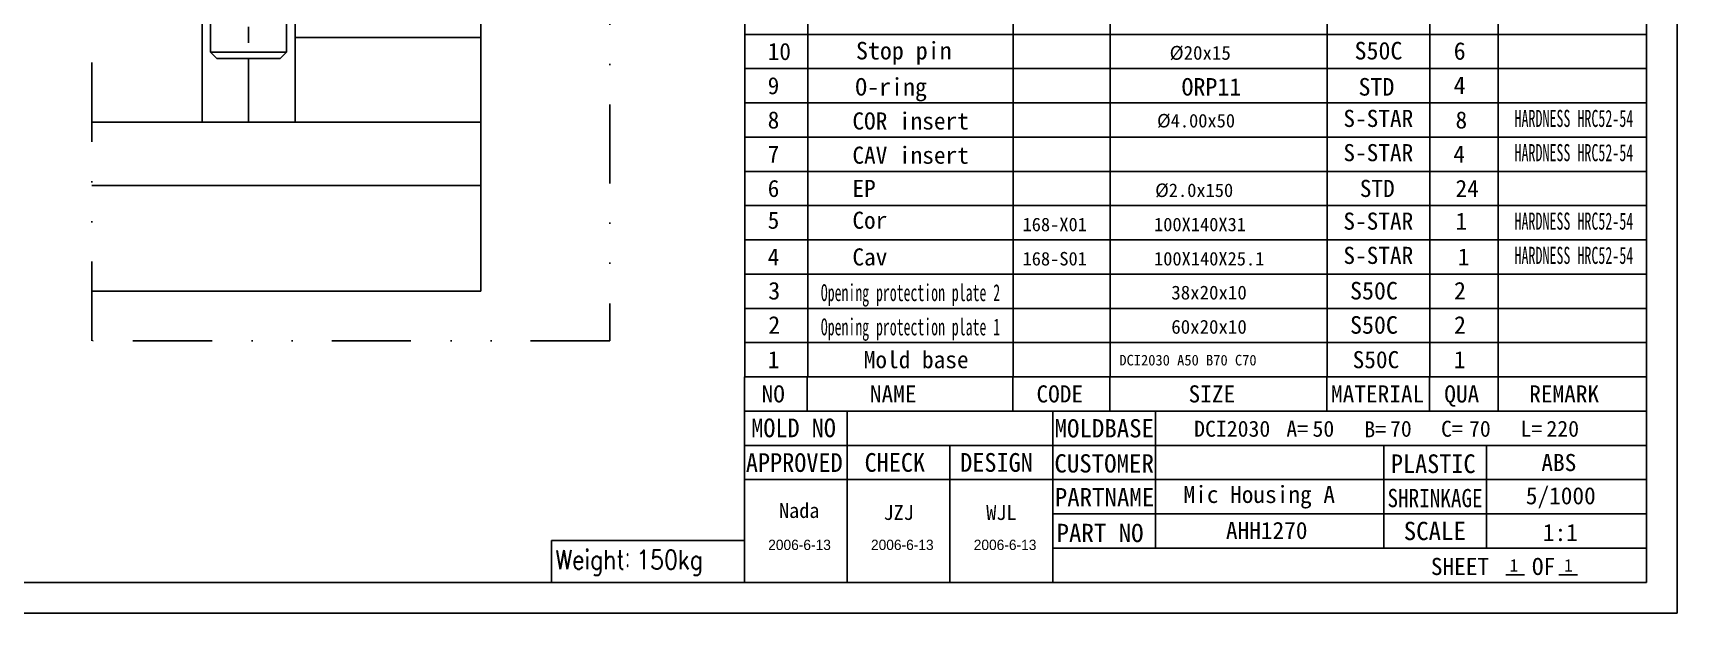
# Model space of a CAD drawing. Header units: millimetres. Extents: x -3459 to 4133, y -535 to 399.
# Drawn here: x 2610.2 to 2999.4, y -534.8 to -397.5 of the extents above; entities that cross this region are included whole.
import ezdxf
from ezdxf.enums import TextEntityAlignment as Align

# ---------------------------------------------------------------- set-up
doc = ezdxf.new("R2010")
doc.units = ezdxf.units.MM
doc.header["$LTSCALE"] = 15
doc.linetypes.add('CENTER', pattern=[2, 1.25, -0.25, 0.25, -0.25])
doc.linetypes.add('DIVIDE2', pattern=[0.625, 0.25, -0.125, 0, -0.125, 0, -0.125])
doc.layers.add('cl', color=1, linetype='CENTER')
doc.layers.add('main', color=4, linetype='Continuous')
doc.styles.add('zh-dim', font='romans.shx', dxfattribs={"width": 0.85, "bigfont": 'gbcbig.shx'})
doc.styles.add('仿宋', font='')
doc.styles.add('宋体', font='')
doc.styles.add('楷体', font='')
doc.styles.get('仿宋').set_extended_font_data('FangSong_GB2312')
doc.styles.get('宋体').set_extended_font_data('SimSun')
doc.styles.get('楷体').set_extended_font_data('LiSu')

# ---------------------------------------------------------------- blocks, each defined once
blk = doc.blocks.new('a1')
for p, q in [((5, 565), (5, -5)), ((0, 560), (0, 0)), ((0, 0), (-785, 0)), ((5, -5), (-799.59, -5))]:
    blk.add_line(p, q)

msp = doc.modelspace()

# ---------------------------------------------------------------- linework, layer by layer
for p, q in [((2778.6157, -478.9276), (2778.6157, -487.0365)), ((2793.4821, -478.9276), (2793.4821, -487.0365)), ((2842.1356, -478.9276), (2842.1356, -487.0365)), ((2865.1109, -478.9276), (2865.1109, -487.0365)), ((2916.4675, -478.9276), (2916.4675, -487.0365)), ((2940.7943, -478.9276), (2940.7943, -487.0365)), ((2957.0121, -478.9276), (2957.0121, -487.0365)), ((2778.6157, -487.0365), (2992.1508, -487.0365)), ((2778.6157, -487.0365), (2778.6157, -527.5811)), ((2802.9425, -487.0365), (2802.9425, -527.5811)), ((2851.5961, -487.0365), (2851.5961, -527.5811)), ((2875.9228, -487.0365), (2875.9228, -519.4722)), ((2778.6157, -495.1454), (2992.1508, -495.1454)), ((2827.2693, -495.1454), (2827.2693, -527.5811)), ((2929.9824, -495.1454), (2929.9824, -519.4722)), ((2954.3091, -495.1454), (2954.3091, -519.4722)), ((2778.6157, -503.2543), (2851.5961, -503.2543)), ((2851.5961, -503.2543), (2992.1508, -503.2543)), ((2851.5961, -511.3633), (2992.1508, -511.3633)), ((2778.6157, -517.6409), (2732.9582, -517.6409)), ((2732.9582, -517.6409), (2732.9582, -527.5811)), ((2778.6157, -527.5811), (2717.4209, -527.5811)), ((2992.1508, -527.5811), (2778.6157, -527.5811)), ((2958.8737, -525.7512), (2963.2353, -525.7512)), ((2975.7913, -525.7512), (2971.4297, -525.7512))]:
    msp.add_line(p, q)
at = {"ltscale": 0.5}
for p, q in [((2778.6157, -478.9276), (2992.1508, -478.9276)), ((2778.6157, -487.0365), (2992.1508, -487.0365)), ((2851.5961, -519.4722), (2992.1508, -519.4722))]:
    msp.add_line(p, q, dxfattribs=at)
at = {"color": 9, "linetype": 'DIVIDE2', "ltscale": 5}
msp.add_lwpolyline([(2624.1353, -470.3809), (2624.1353, -179.0879), (2746.7704, -179.0879), (2746.7704, -470.3809), (2624.1353, -470.3809)], dxfattribs=at)
at = {"layer": 'cl'}
msp.add_line((2661.2477, -193.64), (2661.2477, -418.64), dxfattribs=at)
at = {"layer": 'main'}
for p, q in [((2778.6989, -478.9276), (2778.6989, -252.0482)), ((2793.6314, -478.9276), (2793.6314, -252.0482)), ((2842.2484, -478.9276), (2842.2484, -252.0482)), ((2865.2064, -478.9276), (2865.2064, -252.0482)), ((2916.5244, -478.9276), (2916.5244, -252.0482)), ((2940.8329, -478.9276), (2940.8329, -252.0482)), ((2957.0385, -478.9276), (2957.0385, -252.0482)), ((2650.2477, -418.64), (2650.2477, -282.64)), ((2672.2477, -418.64), (2672.2477, -282.64)), ((2716.2476, -363.64), (2716.2476, -458.64)), ((2652.2477, -393.64), (2652.2477, -402.14)), ((2670.2477, -393.64), (2670.2477, -402.14)), ((2716.2476, -398.64), (2672.2477, -398.64)), ((2992.1508, -397.8992), (2778.7762, -397.8992)), ((2670.2477, -402.14), (2652.2477, -402.14)), ((2653.7477, -403.64), (2652.2477, -402.14)), ((2668.7477, -403.64), (2653.7477, -403.64)), ((2668.7477, -403.64), (2670.2477, -402.14)), ((2992.1508, -406.0021), (2778.7762, -406.0021)), ((2992.1508, -414.1049), (2778.7762, -414.1049)), ((2716.2476, -418.64), (2624.1353, -418.64)), ((2992.1508, -422.2077), (2778.7762, -422.2077)), ((2992.1508, -430.3106), (2778.7762, -430.3106)), ((2716.2476, -433.64), (2624.1353, -433.64)), ((2992.1508, -438.4134), (2778.7762, -438.4134)), ((2992.1508, -446.5162), (2778.7762, -446.5162)), ((2992.1508, -454.6191), (2778.7762, -454.6191)), ((2716.2476, -458.64), (2624.1353, -458.64)), ((2992.1508, -462.7219), (2778.7762, -462.7219)), ((2992.1508, -470.8247), (2778.7762, -470.8247)), ((2992.1508, -478.9276), (2778.7762, -478.9276))]:
    msp.add_line(p, q, dxfattribs=at)

# ---------------------------------------------------------------- block references
at = {"xscale": 1.449629173499124, "yscale": 1.449629173499487, "zscale": 1.449629173499621}
msp.add_blockref('a1', (2992.1508, -527.5811), dxfattribs=at)

# ---------------------------------------------------------------- texts
for s, height, style, p in [('10', 4.05142, '仿宋', (2784.1279, -403.9583)), ('Stop pin', 4.15942, '仿宋', (2805.0375, -403.8292)), ('S50C', 4.15942, '仿宋', (2923.05, -403.8292)), ('6', 4.1594, '仿宋', (2946.5105, -403.9038)), ('9', 4.0514, '仿宋', (2784.1279, -412.0611)), ('O-ring', 4.15942, '仿宋', (2804.8419, -412.3891)), ('ORP11', 4.15942, '仿宋', (2882.087, -412.3891)), ('STD', 4.15942, '仿宋', (2923.9892, -412.3891)), ('4', 4.1594, '仿宋', (2946.5105, -412.0067)), ('8', 4.0514, '仿宋', (2784.1279, -420.164)), ('COR insert', 4.05142, '仿宋', (2804.1822, -420.403)), ('S-STAR', 4.05142, '仿宋', (2920.4004, -419.8003)), ('8', 4.0514, '仿宋', (2946.9475, -420.164)), ('CAV insert', 4.05142, '仿宋', (2804.1822, -428.5058)), ('S-STAR', 4.05142, '仿宋', (2920.4004, -427.9032)), ('7', 4.0514, '仿宋', (2784.1279, -428.2668)), ('4', 4.0514, '仿宋', (2946.4252, -428.2668)), ('6', 4.0514, '仿宋', (2784.1279, -436.3696)), ('EP', 4.05142, '仿宋', (2804.1822, -436.3696)), ('STD', 4.05142, '仿宋', (2924.2866, -436.3696)), ('24', 4.05142, '仿宋', (2946.9475, -436.3696)), ('Cor', 4.05142, '仿宋', (2804.1822, -443.8919)), ('5', 4.0514, '仿宋', (2784.1279, -443.8919)), ('S-STAR', 4.05142, '仿宋', (2920.4004, -444.1088)), ('1', 4.0514, '仿宋', (2946.9475, -444.1088)), ('4', 4.0514, '仿宋', (2784.1279, -452.5753)), ('Cav', 4.05142, '仿宋', (2804.1822, -452.5753)), ('S-STAR', 4.05142, '仿宋', (2920.4004, -452.2117)), ('1', 4.0514, '仿宋', (2947.4757, -452.5753)), ('3', 4.1594, '仿宋', (2784.2706, -460.6237)), ('S50C', 4.15942, '仿宋', (2921.9815, -460.6237)), ('2', 4.1594, '仿宋', (2946.5887, -460.6237)), ('2', 4.1594, '仿宋', (2784.2706, -468.7265)), ('S50C', 4.15942, '仿宋', (2921.9815, -468.7265)), ('2', 4.1594, '仿宋', (2946.5887, -468.7265)), ('1', 4.0514, '仿宋', (2784.1279, -476.8838)), ('Mold base', 4.05142, '仿宋', (2806.8794, -476.8838)), ('S50C', 4.05142, '仿宋', (2922.5947, -476.8838)), ('1', 4.0514, '仿宋', (2946.5533, -476.8838)), ('NO', 4.05446, '仿宋', (2782.6882, -484.9912)), ('NAME', 4.05446, '仿宋', (2808.3211, -484.9912)), ('CODE', 4.05446, '仿宋', (2847.7502, -484.9912)), ('SIZE', 4.05446, '仿宋', (2883.749, -484.9912)), ('MATERIAL', 4.05446, '仿宋', (2917.4715, -484.9912)), ('QUA', 4.05446, '仿宋', (2944.2872, -484.9912)), ('REMARK', 4.05446, '仿宋', (2964.3895, -484.9912)), ('MOLDBASE', 4.32476, '仿宋', (2852.0483, -493.2632)), ('A=', 3.78417, '仿宋', (2906.9044, -493.0989)), ('B=', 3.78417, '仿宋', (2925.3676, -493.234)), ('C=', 3.78417, '仿宋', (2943.5147, -493.0989)), ('L=', 3.78417, '仿宋', (2962.3126, -493.0989)), ('CUSTOMER', 4.32476, '仿宋', (2852.0079, -501.5635)), ('PARTNAME', 4.32476, '仿宋', (2852.0977, -509.5461)), ('Mic Housing A', 4.054464, '宋体', (2882.5646, -508.7704)), ('Nada', 3.51389, '宋体', (2786.8109, -512.3147)), ('PART NO', 4.32476, '仿宋', (2852.5082, -518.0217)), ('SCALE', 4.32476, '仿宋', (2934.6882, -517.5542)), ('1', 2.962, '宋体', (2959.7653, -525.0197)), ('1', 2.962, '宋体', (2972.6633, -525.0197))]:
    msp.add_text(s, height=height, dxfattribs=dict(style=style)).set_placement(p)
for s, height, p in [('%%c20x15', 3.2845, (2879.2712, -403.9038)), ('%%C4.00x50', 3.19922, (2876.2903, -419.9131)), ('%%C2.0x150 ', 3.199218, (2875.8506, -436.3696)), ('168-X01', 3.19922, (2844.4558, -444.4725)), ('100X140X31', 3.19922, (2875.5804, -444.4725)), ('168-S01', 3.19922, (2844.4558, -452.5753)), ('100X140X25.1', 3.199218, (2875.5804, -452.5753)), ('38x20x10', 3.2845, (2879.6672, -460.6237)), ('60x20x10', 3.2845, (2879.6672, -468.7265)), ('DCI2030 A50 B70 C70', 2.513671, (2867.3678, -476.2339))]:
    msp.add_text(s, height=height).set_placement(p)
at = {"style": '仿宋'}
for s, height, width, p in [('HARDNESS HRC52-54', 4.051416, 0.6, (2960.9146, -419.8003)), ('HARDNESS HRC52-54', 4.051416, 0.6, (2960.9146, -427.9032)), ('HARDNESS HRC52-54', 4.051416, 0.6, (2960.9146, -444.1088)), ('HARDNESS HRC52-54', 4.051416, 0.6, (2960.9146, -452.2117)), ('Opening protection plate 2', 4, 0.6, (2796.7068, -461.0061)), ('Opening protection plate 1', 4, 0.6, (2796.7068, -469.1089)), ('MOLD NO', 4.43111, 0.95, (2780.2375, -493.2166)), ('APPROVED', 4.43111, 0.95, (2778.9695, -501.4223)), ('CHECK', 4.43111, 0.95, (2807.0697, -501.3947)), ('DESIGN', 4.43111, 0.95, (2829.703, -501.3947)), ('PLASTIC', 4.43111, 0.95, (2931.6471, -501.701)), ('SHRINKAGE', 4.32476, 0.85, (2930.8493, -509.7738))]:
    msp.add_text(s, height=height, dxfattribs=dict(at, width=width)).set_placement(p)
at = {"style": '宋体'}
for tag, p, s, height in [('DCI2030', (2885.075, -493.0989), 'SC', 3.78417), ('50', (2913.0868, -493.0989), '', 3.7842), ('70', (2931.43, -493.0989), '', 3.7842), ('70', (2950.1297, -493.0989), '', 3.7842), ('220', (2968.4646, -493.0989), '', 3.7842)]:
    msp.add_attdef(tag, p, s, height=height, dxfattribs=at)
for tag, text, height, style, p in [('ABS', 'ABS', 4.05446, '宋体', (2971.4065, -499.2053)), ('5/1000', '5/1000', 4.05446, '宋体', (2971.8602, -507.3889)), ('JZJ', '谢勇', 3.51389, '宋体', (2815.1223, -511.0619)), ('WJL', '谢勇', 3.51389, '宋体', (2839.4491, -511.0619)), ('AHH1270', '', 4.0545, '宋体', (2902.2524, -515.3016)), ('2006-6-13', '2006-6-13', 2.43269, '楷体', (2791.6688, -518.6817)), ('2006-6-13', '2006-6-13', 2.43269, '楷体', (2815.9958, -518.6817)), ('2006-6-13', '2006-6-13', 2.43269, '楷体', (2840.3225, -518.6817)), ('1:1', '1:1', 4.05446, '宋体', (2971.7692, -515.7803)), ('SHEET', 'PAGE NO:', 4.05446, '仿宋', (2948.0026, -523.7945)), ('OF', 'PAGE NO:', 4.05446, '仿宋', (2967.79, -523.7945))]:
    msp.add_attdef(tag, text=text, height=height, dxfattribs=dict(style=style)).set_placement(p, align=Align.MIDDLE)
at = {"layer": 'main', "style": 'zh-dim', "width": 0.85}
msp.add_text('Weight：150kg', height=4.5, dxfattribs=at).set_placement((2733.8878, -524.4483))

doc.saveas('drawing.dxf')
